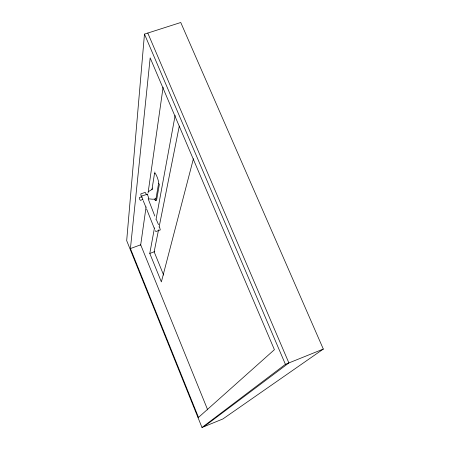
<?xml version="1.0" encoding="UTF-8"?>
<svg xmlns="http://www.w3.org/2000/svg" width="450" height="450" viewBox="0 0 450 450"><rect width="100%" height="100%" fill="white"/><g stroke="black" fill="none" stroke-linecap="round" stroke-linejoin="round"><path stroke-width="0.67" d="M158.653 183.746L158.692 183.285M144.472 34.116L126.686 240.643L201.999 427.5L222.907 418.95L323.314 349.076L180.754 22.5L144.472 34.116L285.412 364.337L201.999 427.5M130.309 249.626L150.165 57.887L274.404 349.684L198.084 417.786M140.648 245.194L146.087 206.91M148.067 192.988L163.102 87.188M151.942 189.658L154.597 172.986A5.782 1.001 70.6 0 1 156.887 176.451A5.782 1.001 70.6 0 1 158.698 182.852L155.678 200.52A5.473 0.9 70.3 0 1 154.569 199.316M156.516 200.632L159.418 183.949M193.416 158.743L161.37 281.891L149.788 253.434L154.474 227.903M155.998 219.628L175.129 115.442M158.541 229.838L154.148 251.831L163.637 275.085M159.092 227.093L179.291 126.062M154.412 173.542L154.502 173.205M155.773 200.34L155.857 200.047M203.906 426.718L288.883 362.936L147.791 33.053M148.32 191.655L152.376 189.219M285.412 364.337L323.314 349.076M149.788 253.434L154.766 251.606M142.993 199.434L140.377 200.362L139.573 199.108L139.354 197.561L141.969 196.633M154.8 216.045L148.208 198.917M155.779 198.613C153.141 199.89 150.739 198.748 148.809 198.934M154.693 172.108L155.019 172.136M146.824 194.186L147.071 194.366L141.457 196.088M142.47 199.597C143.257 199.851 141.469 195.497 141.525 197.156M159.542 227.008L160.301 229.933L155.852 231.547L155.312 230.653M146.014 193.871L145.215 192.352L140.76 193.916L141.131 195.981M158.501 224.668L156.431 219.803M154.215 228.172L146.604 208.997M143.184 200.632L145.929 207.276M207.692 409.894L140.692 244.811L130.416 248.558L198.495 417.42M152.601 188.336A5.029 0.833 70.4 0 1 152.73 188.061M146.903 194.794A2.301 0.366 70.3 0 1 147.285 194.411A2.301 0.366 70.3 0 1 148.393 197.28A2.301 0.366 70.3 0 1 148.202 198.152"/></g></svg>
